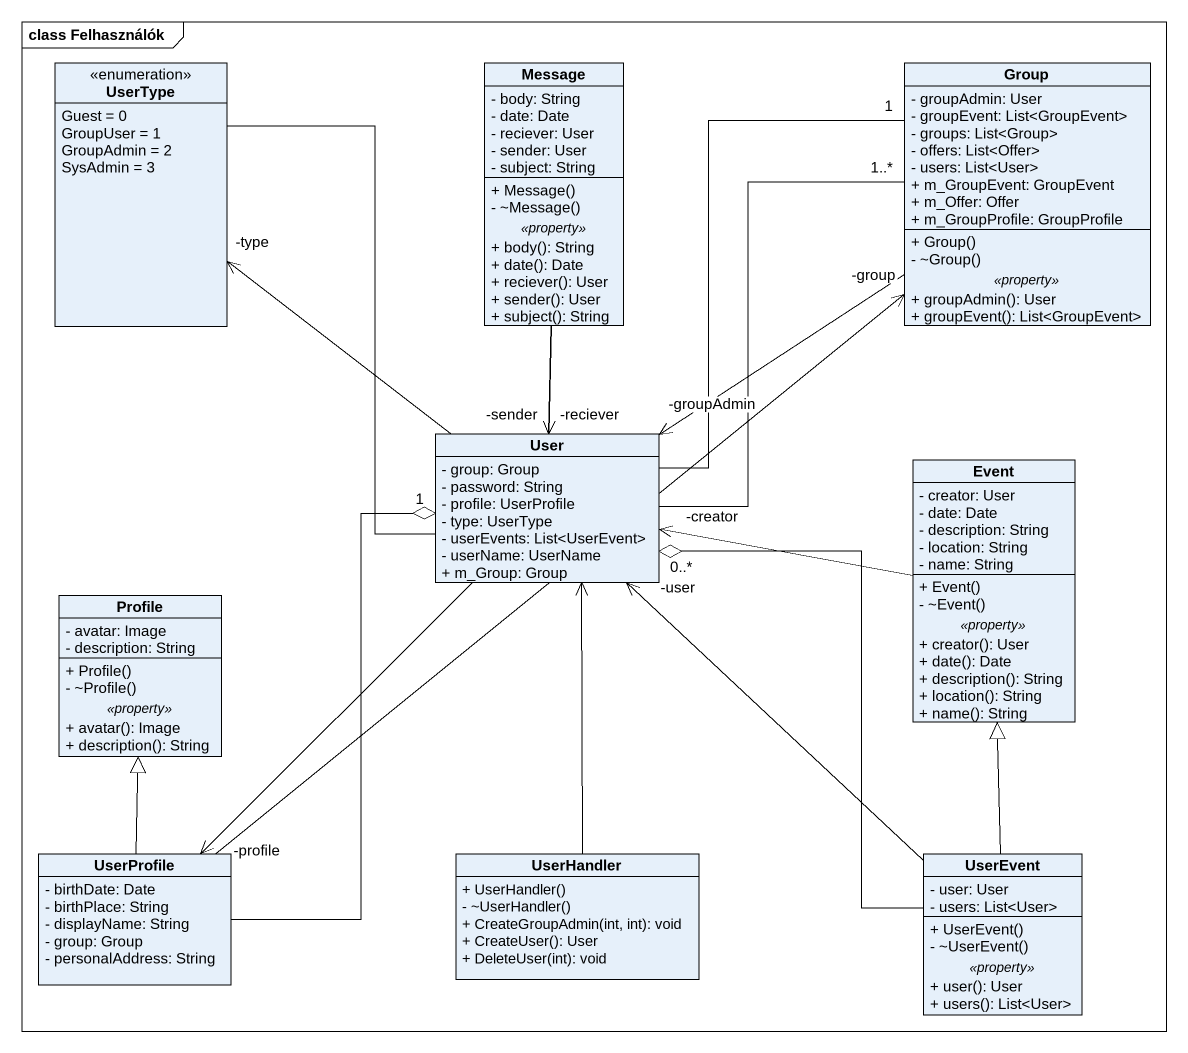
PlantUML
@startuml
mainframe class Felhasználók
hide circle
hide empty members
skinparam classAttributeIconSize 0
enum UserType {
  Guest = 0
  GroupUser = 1
  GroupAdmin = 2
  SysAdmin = 3
}
class Message {
  - body: String
  - date: Date
  - reciever: User
  - sender: User
  - subject: String
  --
  + Message()
  - ~Message()
  .. <<property>> ..
  + body(): String
  + date(): Date
  + reciever(): User
  + sender(): User
  + subject(): String
}
class "Group" as Group_ {
  - groupAdmin: User
  - groupEvent: List<GroupEvent>
  - groups: List<Group>
  - offers: List<Offer>
  - users: List<User>
  + m_GroupEvent: GroupEvent
  + m_Offer: Offer
  + m_GroupProfile: GroupProfile
  --
  + Group()
  - ~Group()
  .. <<property>> ..
  + groupAdmin(): User
  + groupEvent(): List<GroupEvent>
}
class User {
  - group: Group
  - password: String
  - profile: UserProfile
  - type: UserType
  - userEvents: List<UserEvent>
  - userName: UserName
  + m_Group: Group
}
class Event {
  - creator: User
  - date: Date
  - description: String
  - location: String
  - name: String
  --
  + Event()
  - ~Event()
  .. <<property>> ..
  + creator(): User
  + date(): Date
  + description(): String
  + location(): String
  + name(): String
}
class Profile {
  - avatar: Image
  - description: String
  --
  + Profile()
  - ~Profile()
  .. <<property>> ..
  + avatar(): Image
  + description(): String
}
class UserProfile {
  - birthDate: Date
  - birthPlace: String
  - displayName: String
  - group: Group
  - personalAddress: String
}
class UserHandler {
  + UserHandler()
  - ~UserHandler()
  + CreateGroupAdmin(int, int): void
  + CreateUser(): User
  + DeleteUser(int): void
}
class UserEvent {
  - user: User
  - users: List<User>
  --
  + UserEvent()
  - ~UserEvent()
  .. <<property>> ..
  + user(): User
  + users(): List<User>
}
UserType -- User
Message --> "-reciever" User
Message --> "-sender" User
Group_ --> "-groupAdmin" User
User -up-> "-type" UserType
User -up- Message
User -up- "1" Group_
User -up- "1..*" Group_
User --> "-profile" UserProfile
Event -left-> "-creator" User
UserProfile -up-> "-group" Group_
UserProfile -up-o "1" User
UserProfile -up-|> Profile
UserHandler -up-> User
UserEvent -up-o "0..*" User
UserEvent -up-> "-user" User
UserEvent -up-|> Event
@enduml
